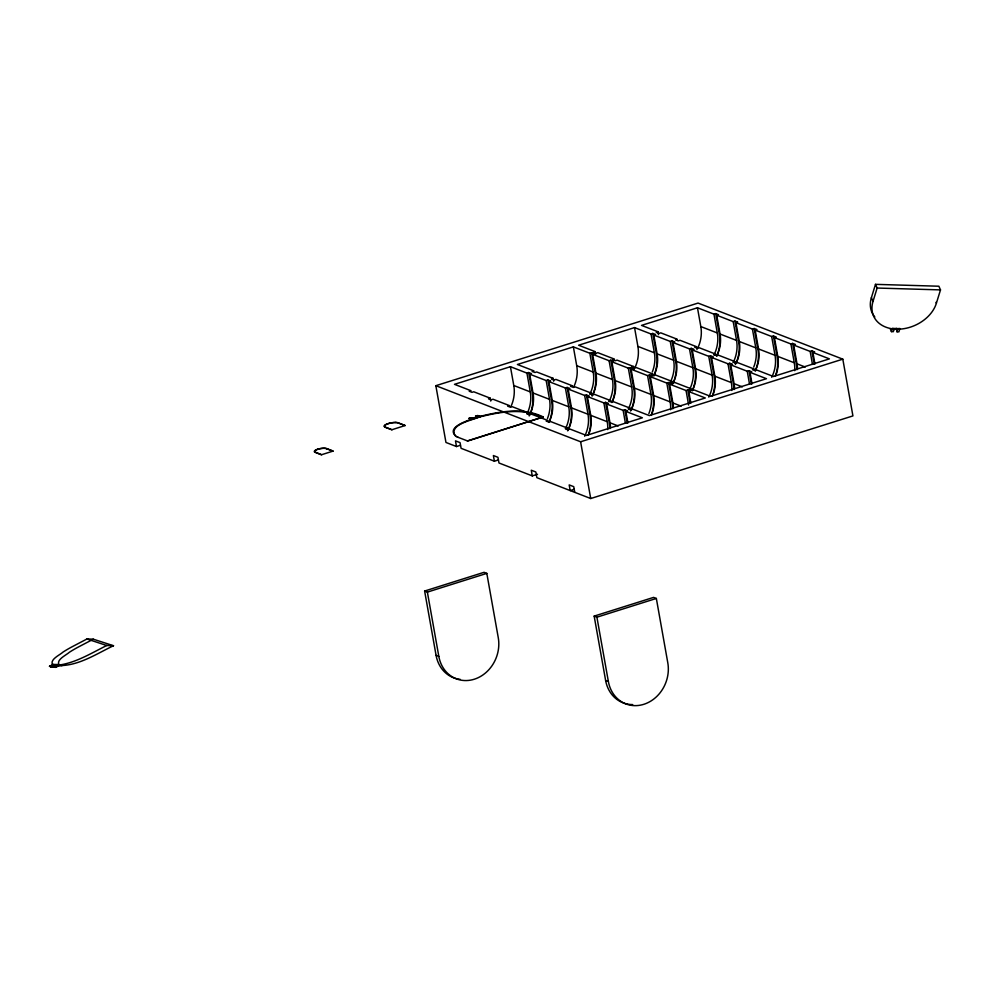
<?xml version="1.0" encoding="UTF-8"?>
<svg xmlns="http://www.w3.org/2000/svg" width="990" height="990" viewBox="0 0 990 990"><rect width="100%" height="100%" fill="white"/><g stroke="black" fill="none" stroke-linecap="round" stroke-linejoin="round"><path stroke-width="1.49" d="M871.386 297.693L875.494 284.353L938.866 286.221L940.5 289.897L936.391 303.237A34.031 25.245 -23.9 0 1 896.42 329.187A34.031 25.245 -23.9 0 1 873.019 301.381L871.386 297.693A34.031 25.245 -23.9 0 0 874.801 316.973M873.019 301.381L877.128 288.041L875.494 284.353M897.039 331.786L897.361 330.734A2.005 1.485 -23.9 0 0 895.987 329.101A2.005 1.485 -23.9 0 0 893.636 330.623L893.314 331.687L891.446 331.625L892.473 328.284A34.031 25.245 -23.9 0 0 899.935 328.494L898.895 331.848L897.039 331.786L896.272 328.284M457.553 437.11L467.713 441.02L543.263 416.963C523.104 407.051 499.789 411.469 478.999 416.654C472.737 419.055 443.644 426.492 456.44 436.553M55.44 666.06L49.5 666.295L53.076 664.426A10.407 2.921 -10.1 0 0 54.995 665.367C76.267 667.495 95.238 654.464 113.491 645.715L93.332 639.193L86.972 638.983L72.827 646.396A126.596 35.529 -10.1 0 0 63.001 652.101C59.722 655.133 49.203 659.612 52.767 664.958A7.871 2.203 -10.1 0 0 55.452 665.49M93.332 639.193L79.163 646.594A124.616 34.972 -10.1 0 0 69.35 652.286C66.095 655.281 55.527 659.86 59.289 665.144A8.044 2.265 -10.1 0 0 62.011 665.664M49.983 666.53L51.047 665.973M59.214 665.577L55.799 667.347L50.948 667L52.012 666.443M51.443 667.235L54.883 665.441M49.5 666.295L53.831 666.406L57.408 664.538A10.519 2.945 -10.1 0 0 59.351 665.49M50.948 667L56.368 666.555M113.491 645.715L106.734 645.505C90.474 653.573 74.04 664.005 55.477 665.466M395.332 422.482A7.326 2.054 -10.1 0 1 398.166 422.854L405.17 425.527L391.805 429.771L384.9 427.123M460.424 445.29L456.489 446.539L445.958 442.456L435.848 385.692L698.049 303.076L842.812 359.16L852.922 415.911L590.721 498.527L536.865 477.663L535.85 471.995L531.271 470.213L532.286 475.893L537.533 474.247M529.724 414.934A32.039 27.906 -68.8 0 0 533.028 392.968L529.675 374.158L531.42 373.601L528.672 372.537L526.928 373.094L510.432 366.696L454.497 384.33L470.993 390.716L469.235 391.26L471.995 392.325L473.74 391.78L490.223 398.166L490.743 401.061M592.651 395.109A32.039 27.906 -68.8 0 0 595.955 373.131L592.602 354.321L594.346 353.776L591.599 352.712L589.854 353.257L573.359 346.871L517.423 364.493L533.919 370.891L532.162 371.436L534.922 372.5L536.667 371.955L553.163 378.341L553.67 381.237M653.833 375.829A32.039 27.906 -68.8 0 0 657.125 353.863L653.784 335.053L655.529 334.496L652.781 333.432L651.036 333.989L634.541 327.591L578.606 345.225L595.089 351.611L595.609 354.507M716.76 356.004A32.039 27.906 -68.8 0 0 720.052 334.026L716.711 315.216L718.455 314.672L715.708 313.607L713.963 314.152L697.467 307.766L641.532 325.388L658.028 331.786L658.536 334.67M595.089 351.611L593.344 352.155L596.091 353.22L597.849 352.675L614.332 359.061L612.587 359.618L615.335 360.682L617.079 360.125L633.575 366.51L634.095 369.406M658.028 331.786L656.271 332.331L659.018 333.395L660.776 332.85L677.259 339.236L675.514 339.78L678.261 340.845L680.006 340.3L696.502 346.686L697.022 349.581M490.223 398.166L488.478 398.723L491.226 399.787L492.983 399.23L509.466 405.615L507.721 406.172L510.469 407.236L512.214 406.68L528.71 413.078L529.229 415.973M529.675 374.158L546.171 380.544L547.915 379.987L550.663 381.051L548.918 381.608L552.259 400.418A32.039 27.906 -68.8 0 1 548.967 422.384M553.163 378.341L551.405 378.885L554.153 379.95L555.91 379.405L572.393 385.791L570.648 386.348L573.396 387.412L575.14 386.855L591.636 393.24L592.156 396.136M592.602 354.321L609.097 360.719L610.842 360.162L613.59 361.226L611.845 361.783L615.186 380.593A32.039 27.906 -68.8 0 1 611.894 402.559M653.784 335.053L670.267 341.439L672.024 340.882L674.772 341.946L673.014 342.503L676.368 361.313A32.039 27.906 -68.8 0 1 673.076 383.279M716.711 315.216L733.194 321.614L734.951 321.057L737.699 322.121L735.954 322.678L739.295 341.488A32.039 27.906 -68.8 0 1 736.003 363.454M548.918 381.608L565.401 387.993L567.159 387.449L569.906 388.513L568.149 389.058L571.502 407.868A32.039 27.906 -68.8 0 1 568.211 429.833M611.845 361.783L628.328 368.169L630.086 367.612L632.833 368.676L631.088 369.233L634.429 388.043A32.039 27.906 -68.8 0 1 631.137 410.009M633.575 366.51L631.83 367.067L634.578 368.132L636.323 367.575L652.818 373.973L651.074 374.517L653.821 375.581L655.566 375.037L672.062 381.422L672.569 384.318M673.014 342.503L689.51 348.888L691.255 348.344L694.015 349.408L692.258 349.953L695.611 368.763A32.039 27.906 -68.8 0 1 692.319 390.728M696.502 346.686L694.757 347.243L697.505 348.307L699.249 347.75L715.745 354.135L714 354.692L716.748 355.757L718.493 355.2L734.988 361.598L735.496 364.493M735.954 322.678L752.437 329.064L754.182 328.507L756.942 329.571L755.184 330.128L758.538 348.938A32.039 27.906 -68.8 0 1 755.246 370.904M528.71 413.078L526.965 413.622L529.712 414.686L531.457 414.142L547.953 420.527L546.208 421.084L548.955 422.148L550.7 421.591L567.196 427.977L567.703 430.873M568.149 389.058L584.644 395.443L586.389 394.899L589.149 395.963L587.392 396.52L590.745 415.33A32.039 27.906 -68.8 0 1 588.679 434.536M591.636 393.24L589.892 393.797L592.639 394.861L594.384 394.305L610.88 400.703L609.135 401.247L611.882 402.311L613.627 401.767L630.123 408.152L630.63 411.048M631.088 369.233L647.571 375.618L649.316 375.074L652.076 376.138L650.319 376.683L653.672 395.493A32.039 27.906 -68.8 0 1 651.606 414.711M692.258 349.953L708.753 356.338L710.498 355.794L713.245 356.858L711.501 357.415L714.854 376.225A32.039 27.906 -68.8 0 1 712.788 395.431M755.184 330.128L771.68 336.513L773.425 335.969L776.172 337.033L774.428 337.578L777.781 356.388A32.039 27.906 -68.8 0 1 775.715 375.606M467.354 440.909L543.263 416.963M587.392 396.52L603.888 402.905L605.633 402.348L608.38 403.413L606.635 403.97L609.989 422.779A32.039 27.906 -68.8 0 1 610.496 427.928M650.319 376.683L666.815 383.081L668.559 382.524L671.307 383.588L669.562 384.145L672.915 402.955A32.039 27.906 -68.8 0 1 673.423 408.09M672.062 381.422L670.317 381.979L673.064 383.043L674.809 382.486L691.305 388.872L689.547 389.429L692.295 390.493L694.052 389.936L710.535 396.334L766.47 378.7L749.987 372.314L752.041 383.897M711.501 357.415L727.996 363.8L729.741 363.243L732.489 364.308L730.744 364.864L734.097 383.675A32.039 27.906 -68.8 0 1 734.605 388.822M734.988 361.598L733.244 362.142L735.991 363.206L737.736 362.662L754.232 369.047L752.474 369.604L755.234 370.668L756.979 370.111L773.462 376.497L829.41 358.875L812.914 352.489L814.968 364.06M774.428 337.578L790.923 343.976L792.668 343.419L795.416 344.483L793.671 345.04L797.024 363.85A32.039 27.906 -68.8 0 1 797.532 368.985M567.196 427.977L565.451 428.534L568.198 429.598L569.943 429.041L586.439 435.439L642.374 417.805L625.878 411.419L627.945 423.002M606.635 403.97L623.131 410.355L624.876 409.811L627.623 410.875L625.878 411.419M630.123 408.152L628.378 408.709L631.125 409.773L632.87 409.216L649.366 415.602L705.301 397.98L688.805 391.595L690.871 403.165M669.562 384.145L686.058 390.53L687.803 389.973L690.55 391.038L688.805 391.595M730.744 364.864L747.24 371.25L748.985 370.706L751.732 371.77L749.987 372.314M793.671 345.04L810.166 351.425L811.911 350.868L814.659 351.933L812.914 352.489M456.489 446.539L455.487 440.859L460.065 442.629L461.08 448.309L494.394 461.216L498.329 459.979M435.848 385.692L580.61 441.775L842.812 359.16M574.113 489.332L570.178 490.57L569.176 484.902L573.755 486.672L574.757 492.352M424.623 591.042L484.061 572.307L486.808 573.383L498.267 637.696A34.031 29.651 -68.8 0 1 474.284 679.227A34.031 29.651 -68.8 0 1 438.83 656.432L436.083 655.368L424.623 591.042L427.371 592.107L486.808 573.383M594.161 616.114L653.586 597.391L656.345 598.455L667.792 662.78A34.031 29.651 -68.8 0 1 643.809 704.311A34.031 29.651 -68.8 0 1 608.367 681.504L605.62 680.439L594.161 616.114L596.908 617.191L656.345 598.455M53.076 664.426L57.408 664.538M53.138 665.255L57.482 665.379M877.128 288.041L940.5 289.897M895.95 329.336L897.806 329.385M86.972 638.983L106.734 645.505M542.668 417.372C522.769 407.583 499.74 411.951 479.21 417.075C472.403 420.23 448.519 424.45 455.128 435.711M480.014 416.369L477.687 415.491L475.485 416.196L476.202 416.468M476.413 416.765L475.646 416.468L477.836 415.775L480.261 416.691A43.238 12.14 -10.1 0 0 471.512 419.463L469.087 418.547L472.044 418.139A2.487 0.705 -10.1 0 0 474.594 418.077A2.487 0.705 -10.1 0 0 476.636 417.186M471.203 419.166L468.864 418.275L471.846 417.879A2.512 0.705 -10.1 0 0 474.445 417.805A2.512 0.705 -10.1 0 0 476.487 416.889M405.058 425.539L398.017 422.854A7.363 2.067 -10.1 0 0 395.171 422.482A7.611 2.141 -10.1 0 0 386.335 424.302A7.611 2.141 -10.1 0 0 385.061 427.074M385.11 427.098L391.99 429.734M697.467 307.766L700.821 326.576L717.304 332.962A32.039 27.906 -68.8 0 1 714.013 354.94M720.052 334.026L736.548 340.424A32.039 27.906 -68.8 0 1 733.256 362.389M739.295 341.488L755.791 347.874A32.039 27.906 -68.8 0 1 753.724 367.092M758.538 348.938L775.034 355.323A32.039 27.906 -68.8 0 1 771.73 377.289M777.781 356.388L794.277 362.786A32.039 27.906 -68.8 0 1 794.735 370.656M797.024 363.85L805.266 367.043M634.541 327.591L637.894 346.401L654.378 352.799A32.039 27.906 -68.8 0 1 652.311 372.005M657.125 353.863L673.621 360.249A32.039 27.906 -68.8 0 1 670.329 382.214M676.368 361.313L692.864 367.698A32.039 27.906 -68.8 0 1 689.56 389.664M695.611 368.763L712.107 375.148A32.039 27.906 -68.8 0 1 708.803 397.126M714.854 376.225L731.35 382.61A32.039 27.906 -68.8 0 1 731.808 390.481M734.097 383.675L742.339 386.867M573.359 346.871L576.712 365.681L593.196 372.067A32.039 27.906 -68.8 0 1 589.904 394.045M595.955 373.131L612.439 379.529A32.039 27.906 -68.8 0 1 609.147 401.495M615.186 380.593L631.682 386.979A32.039 27.906 -68.8 0 1 628.39 408.944M634.429 388.043L650.925 394.428A32.039 27.906 -68.8 0 1 648.858 413.647M653.672 395.493L670.168 401.891A32.039 27.906 -68.8 0 1 670.626 409.761M672.915 402.955L681.157 406.147M510.432 366.696L513.785 385.506L530.269 391.904A32.039 27.906 -68.8 0 1 526.977 413.87M533.028 392.968L549.512 399.354A32.039 27.906 -68.8 0 1 547.445 418.572M552.259 400.418L568.755 406.803A32.039 27.906 -68.8 0 1 565.463 428.769M571.502 407.868L587.998 414.253A32.039 27.906 -68.8 0 1 584.694 436.231M590.745 415.33L607.241 421.715A32.039 27.906 -68.8 0 1 607.699 429.586M609.989 422.779L618.23 425.972M532.286 475.893L498.972 462.986L497.958 457.318L493.379 455.536L494.394 461.216M326.502 448.668L332.875 451.143M315.426 452.257L321.688 454.695M455.945 436.38L458.036 437.271M935.983 302.321L936.391 303.237M890.357 329.175L891.446 331.625M811.911 350.868L814.3 364.246M810.166 351.425L812.481 364.444M792.668 343.419L796.381 364.233A34.031 29.651 -68.8 0 1 796.913 369.728M790.923 343.976L794.277 362.786M773.425 335.969L777.138 356.771A34.031 29.651 -68.8 0 1 775.281 376.311M771.68 336.513L775.034 355.323M754.182 328.507L757.895 349.321A34.031 29.651 -68.8 0 1 755.655 369.852M752.437 329.064L755.791 347.874M748.985 370.706L751.361 384.083M747.24 371.25L749.554 384.269M734.951 321.057L738.651 341.872A34.031 29.651 -68.8 0 1 736.412 362.402M733.194 321.614L736.548 340.424M729.741 363.243L733.454 384.058A34.031 29.651 -68.8 0 1 733.986 389.553M727.996 363.8L731.35 382.61M715.708 313.607L719.408 334.41A34.031 29.651 -68.8 0 1 717.168 354.94M713.963 314.152L717.304 332.962M710.498 355.794L714.211 376.608A34.031 29.651 -68.8 0 1 712.355 396.136M708.753 356.338L712.107 375.148M691.255 348.344L694.968 369.146A34.031 29.651 -68.8 0 1 692.728 389.676M689.51 348.888L692.864 367.698M687.803 389.973L690.191 403.351M686.058 390.53L688.632 404.997M672.024 340.882L675.725 361.696A34.031 29.651 -68.8 0 1 673.485 382.227M670.267 341.439L673.621 360.249M668.559 382.524L672.272 403.338A34.031 29.651 -68.8 0 1 672.804 408.833M666.815 383.081L670.168 401.891M652.781 333.432L656.481 354.247A34.031 29.651 -68.8 0 1 654.241 374.777M651.036 333.989L654.378 352.799M649.316 375.074L653.029 395.876A34.031 29.651 -68.8 0 1 651.173 415.416M647.571 375.618L650.925 394.428M630.086 367.612L633.786 388.427A34.031 29.651 -68.8 0 1 631.546 408.957M628.328 368.169L631.682 386.979M624.876 409.811L627.264 423.188M623.131 410.355L625.445 423.374M610.842 360.162L614.543 380.977A34.031 29.651 -68.8 0 1 612.303 401.507M609.097 360.719L612.439 379.529M605.633 402.348L609.345 423.163A34.031 29.651 -68.8 0 1 609.877 428.658M603.888 402.905L607.241 421.715M591.599 352.712L595.312 373.515A34.031 29.651 -68.8 0 1 593.06 394.045M589.854 353.257L593.196 372.067M586.389 394.899L590.102 415.713A34.031 29.651 -68.8 0 1 588.246 435.241M584.644 395.443L587.998 414.253M580.61 441.775L590.721 498.527M567.159 387.449L570.859 408.251A34.031 29.651 -68.8 0 1 568.619 428.781M565.401 387.993L568.755 406.803M596.908 617.191L608.367 681.504M547.915 379.987L551.616 400.802A34.031 29.651 -68.8 0 1 549.376 421.332M546.171 380.544L549.512 399.354M528.672 372.537L532.373 393.352A34.031 29.651 -68.8 0 1 530.133 413.882M526.928 373.094L530.269 391.904M427.371 592.107L438.83 656.432M700.821 326.576A32.039 27.906 -68.8 0 1 697.962 347.626M637.894 346.401A32.039 27.906 -68.8 0 1 635.035 367.451M576.712 365.681A32.039 27.906 -68.8 0 1 573.854 386.731M513.785 385.506A32.039 27.906 -68.8 0 1 510.927 406.556M460.189 679.35A34.031 29.651 -68.8 0 1 436.083 655.368M317.543 449.274A6.893 1.931 -10.1 0 0 315.142 452.319L321.329 454.794L333.185 451.056L326.836 448.594A6.72 1.893 -10.1 0 0 319.522 448.755M317.592 449.287A6.299 1.77 -10.1 0 1 319.176 448.854A6.744 1.893 -10.1 0 1 326.453 448.693M315.513 452.22A6.868 1.931 -10.1 0 1 317.914 449.188A6.287 1.77 -10.1 0 1 319.349 448.817M385.271 427.049A7.574 2.128 -10.1 0 1 386.496 424.314A7.574 2.128 -10.1 0 1 395.257 422.47M632.659 704.583A34.031 29.651 -68.8 0 1 605.62 680.439M471.314 419.203A43.61 12.239 -10.1 0 1 480.138 416.419M53.51 665.255A4.839 1.361 -10.1 0 1 51.851 666.406M51.344 665.961A2.908 0.817 -10.1 0 1 53.039 665.193M55.749 666.035A2.574 0.718 -10.1 0 1 57.408 665.317M57.853 665.379A4.801 1.349 -10.1 0 1 56.195 666.53"/></g></svg>
